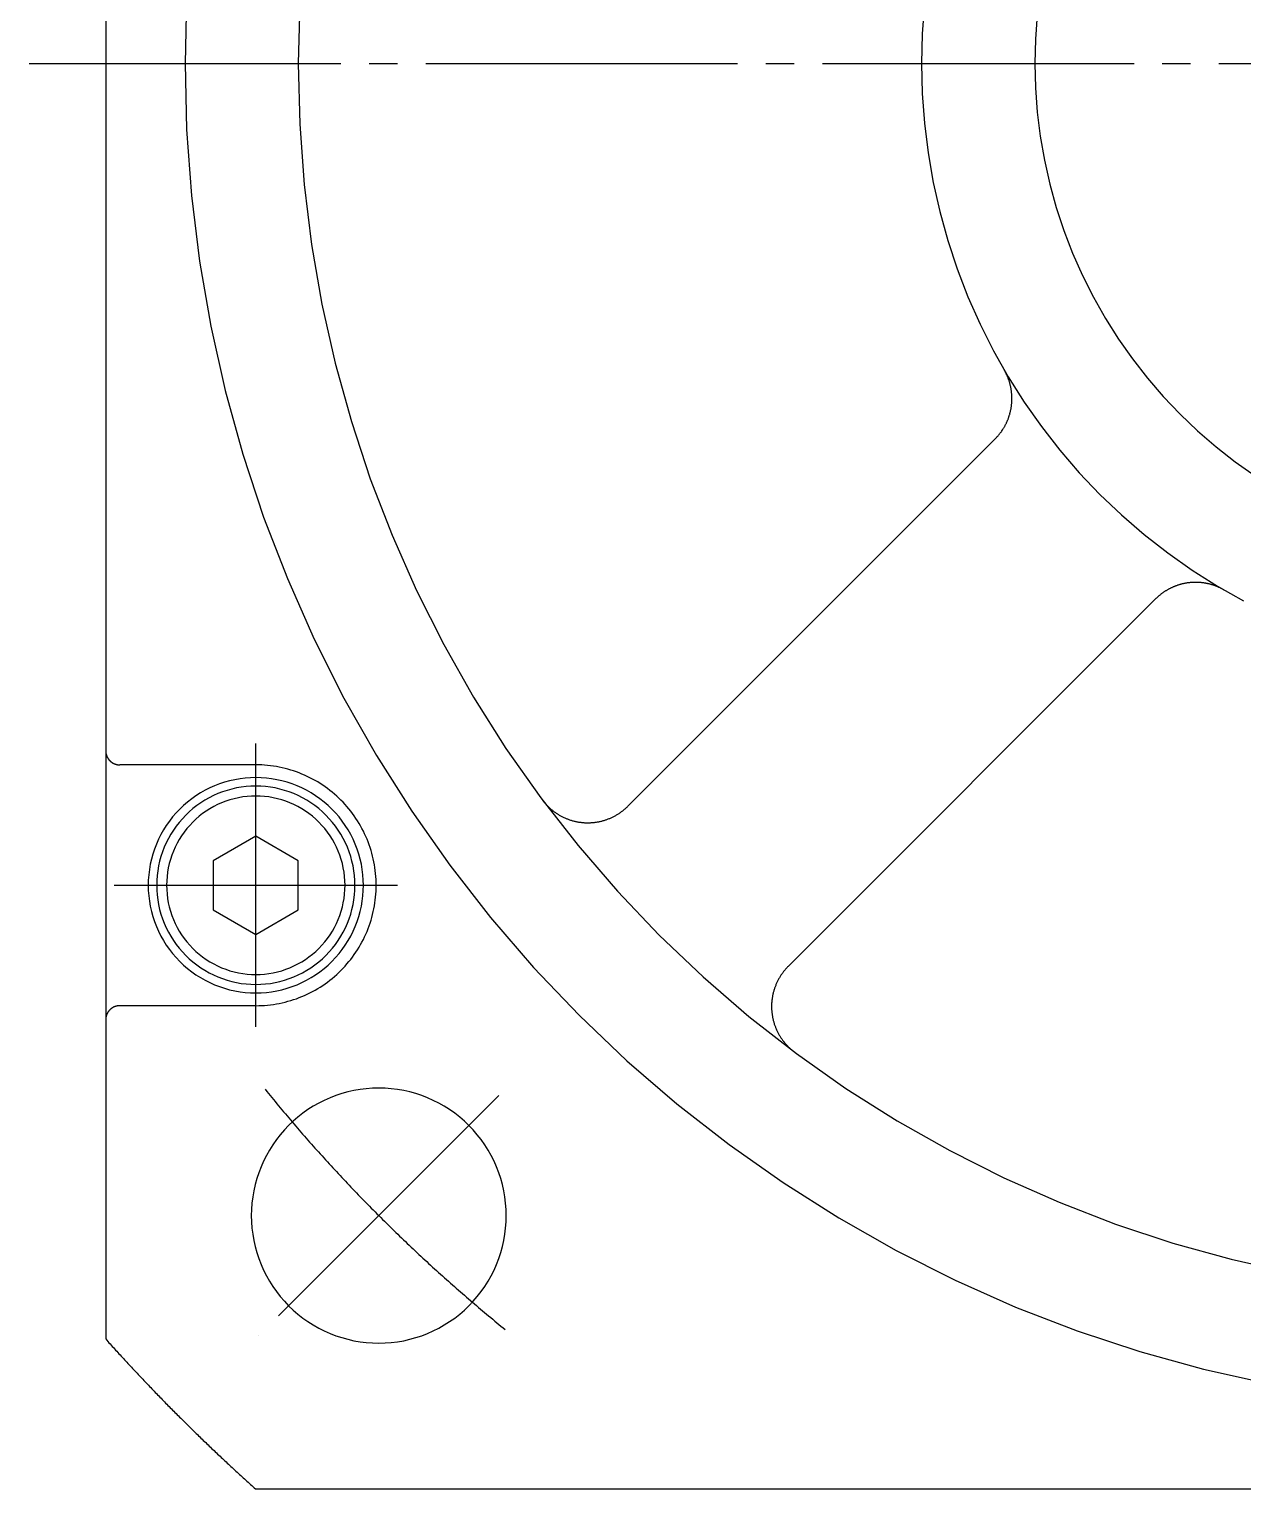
# Model space of a CAD drawing. Extents: x 0 to 632, y 0 to 332.
# Drawn here: x 526.3 to 569.2, y 176.2 to 227.7 of the extents above; entities that cross this region are included whole.
import ezdxf

# ---------------------------------------------------------------- set-up
doc = ezdxf.new("R2010")
doc.units = 0
doc.linetypes.add('DASH_CENTER', pattern=[14, 11, -1, 1, -1])
doc.layers.get('0').update_dxf_attribs({"linetype": 'CONTINUOUS'})

msp = doc.modelspace()

# ---------------------------------------------------------------- linework, layer by layer
at = {"color": 7, "linetype": 'CONTINUOUS'}
for p, q in [((529.033, 271.495), (529.033, 181.469)), ((547.468, 200.274), (560.438, 213.244)), ((553.124, 194.617), (566.095, 207.587)), ((534.333, 201.732), (529.533, 201.732)), ((534.333, 199.214), (532.833, 198.348)), ((535.833, 198.348), (534.333, 199.214)), ((532.833, 198.348), (532.833, 196.616)), ((535.833, 196.616), (535.833, 198.348)), ((532.833, 196.616), (534.333, 195.75)), ((534.333, 195.75), (535.833, 196.616)), ((534.333, 193.232), (529.533, 193.232)), ((534.32, 176.182), (624.345, 176.182))]:
    msp.add_line(p, q, dxfattribs=at)
at = {"color": 1, "linetype": 'DASH_CENTER'}
for p, q in [((526.333, 226.482), (632.333, 226.482)), ((534.333, 192.482), (534.333, 202.482)), ((529.333, 197.482), (539.333, 197.482)), ((542.917, 190.066), (534.431, 181.58))]:
    msp.add_line(p, q, dxfattribs=at)
at = {"color": 7, "linetype": 'CONTINUOUS'}
for points in [[(531.89, 228.812, 0), (531.833, 226.482, 0), (531.89, 224.151, 0), (532.061, 221.826, 0), (532.347, 219.512, 0), (532.745, 217.215, 0), (533.256, 214.94, 0), (533.878, 212.693, 0), (534.609, 210.479, 0), (535.448, 208.304, 0), (536.393, 206.173, 0), (537.441, 204.09, 0), (538.59, 202.062, 0), (539.838, 200.092, 0), (541.18, 198.186, 0), (542.615, 196.348, 0), (544.137, 194.583, 0), (545.745, 192.894, 0), (547.434, 191.287, 0), (549.199, 189.764, 0), (551.037, 188.329, 0), (552.943, 186.987, 0), (554.913, 185.74, 0), (556.941, 184.59, 0), (559.024, 183.542, 0), (561.155, 182.597, 0), (563.33, 181.758, 0), (565.544, 181.027, 0), (567.791, 180.405, 0), (570.066, 179.894, 0)], [(535.885, 228.616, 0), (535.833, 226.482, 0), (535.885, 224.347, 0), (536.042, 222.218, 0), (536.303, 220.099, 0), (536.668, 217.995, 0), (537.136, 215.912, 0), (537.706, 213.854, 0), (538.375, 211.827, 0), (539.144, 209.835, 0), (540.009, 207.883, 0), (540.969, 205.976, 0), (542.021, 204.118, 0), (543.164, 202.314, 0), (544.393, 200.569, 0), (545.707, 198.886, 0), (547.101, 197.269, 0), (548.573, 195.723, 0), (550.12, 194.25, 0), (551.736, 192.856, 0), (553.42, 191.542, 0), (555.165, 190.313, 0), (556.969, 189.171, 0), (558.827, 188.118, 0), (560.734, 187.158, 0), (562.686, 186.293, 0), (564.678, 185.525, 0), (566.705, 184.855, 0), (568.763, 184.285, 0), (570.846, 183.818, 0)], [(557.936, 228.589, 0), (557.858, 227.537, 0), (557.833, 226.482, 0), (557.858, 225.427, 0), (557.936, 224.374, 0), (558.065, 223.327, 0), (558.246, 222.287, 0), (558.477, 221.258, 0), (558.758, 220.241, 0), (559.089, 219.239, 0), (559.469, 218.254, 0), (559.897, 217.289, 0), (560.371, 216.347, 0), (560.891, 215.429, 0), (561.456, 214.537, 0), (562.064, 213.674, 0), (562.713, 212.842, 0), (563.402, 212.043, 0), (564.13, 211.279, 0), (564.894, 210.551, 0), (565.693, 209.862, 0), (566.525, 209.213, 0), (567.388, 208.605, 0), (568.279, 208.041, 0), (569.198, 207.52, 0)], [(561.917, 228.197, 0), (561.854, 227.34, 0), (561.833, 226.482, 0), (561.854, 225.623, 0), (561.917, 224.766, 0), (562.022, 223.914, 0), (562.169, 223.068, 0), (562.357, 222.23, 0), (562.586, 221.402, 0), (562.856, 220.586, 0), (563.165, 219.785, 0), (563.513, 219, 0), (563.899, 218.232, 0), (564.322, 217.485, 0), (564.782, 216.759, 0), (565.276, 216.057, 0), (565.805, 215.38, 0), (566.366, 214.729, 0), (566.958, 214.107, 0), (567.58, 213.515, 0), (568.231, 212.954, 0), (568.908, 212.426, 0), (569.61, 211.931, 0)], [(560.438, 213.244, 0), (560.452, 213.258, 0), (560.467, 213.273, 0), (560.481, 213.288, 0), (560.495, 213.303, 0), (560.509, 213.318, 0), (560.522, 213.334, 0), (560.536, 213.349, 0), (560.549, 213.365, 0), (560.562, 213.38, 0), (560.575, 213.396, 0), (560.588, 213.412, 0), (560.601, 213.428, 0), (560.613, 213.444, 0), (560.626, 213.461, 0), (560.638, 213.477, 0), (560.65, 213.494, 0), (560.662, 213.511, 0), (560.673, 213.528, 0), (560.685, 213.544, 0), (560.696, 213.562, 0), (560.707, 213.579, 0), (560.718, 213.596, 0), (560.729, 213.614, 0), (560.74, 213.631, 0), (560.75, 213.649, 0), (560.761, 213.666, 0), (560.771, 213.684, 0), (560.781, 213.702, 0), (560.79, 213.72, 0), (560.8, 213.739, 0), (560.809, 213.757, 0), (560.818, 213.775, 0), (560.827, 213.794, 0), (560.836, 213.812, 0), (560.845, 213.831, 0), (560.853, 213.85, 0), (560.861, 213.868, 0), (560.869, 213.887, 0), (560.877, 213.906, 0), (560.885, 213.925, 0), (560.892, 213.944, 0), (560.899, 213.964, 0), (560.906, 213.983, 0), (560.913, 214.002, 0), (560.92, 214.022, 0), (560.926, 214.041, 0), (560.932, 214.061, 0), (560.938, 214.08, 0), (560.944, 214.1, 0), (560.95, 214.12, 0), (560.955, 214.139, 0), (560.96, 214.159, 0), (560.965, 214.179, 0), (560.97, 214.199, 0), (560.975, 214.219, 0), (560.979, 214.239, 0), (560.983, 214.259, 0), (560.987, 214.279, 0), (560.991, 214.299, 0), (560.995, 214.32, 0), (560.998, 214.34, 0), (561.001, 214.36, 0), (561.004, 214.38, 0), (561.007, 214.401, 0), (561.01, 214.421, 0), (561.012, 214.441, 0), (561.014, 214.462, 0), (561.016, 214.482, 0), (561.018, 214.503, 0), (561.019, 214.523, 0), (561.02, 214.544, 0), (561.021, 214.564, 0), (561.022, 214.585, 0), (561.023, 214.605, 0), (561.023, 214.626, 0), (561.024, 214.646, 0), (561.024, 214.667, 0), (561.023, 214.687, 0), (561.023, 214.708, 0), (561.022, 214.728, 0), (561.022, 214.749, 0), (561.021, 214.769, 0), (561.019, 214.79, 0), (561.018, 214.81, 0), (561.016, 214.83, 0), (561.014, 214.851, 0), (561.012, 214.871, 0), (561.01, 214.892, 0), (561.008, 214.912, 0), (561.005, 214.932, 0), (561.002, 214.953, 0), (560.999, 214.973, 0), (560.995, 214.993, 0), (560.992, 215.013, 0), (560.988, 215.034, 0), (560.984, 215.054, 0), (560.98, 215.074, 0), (560.976, 215.094, 0), (560.971, 215.114, 0), (560.966, 215.134, 0), (560.961, 215.154, 0), (560.956, 215.173, 0), (560.951, 215.193, 0), (560.945, 215.213, 0), (560.939, 215.233, 0), (560.933, 215.252, 0), (560.927, 215.272, 0), (560.921, 215.291, 0), (560.914, 215.311, 0), (560.907, 215.33, 0), (560.9, 215.349, 0), (560.893, 215.369, 0), (560.886, 215.388, 0), (560.878, 215.407, 0), (560.871, 215.426, 0), (560.863, 215.445, 0), (560.854, 215.463, 0), (560.846, 215.482, 0), (560.837, 215.501, 0), (560.829, 215.519, 0), (560.82, 215.538, 0), (560.811, 215.556, 0), (560.801, 215.574, 0), (560.792, 215.593, 0), (560.782, 215.611, 0), (560.772, 215.629, 0), (560.762, 215.647, 0), (560.752, 215.664, 0)], [(568.515, 207.901, 0), (568.497, 207.911, 0), (568.48, 207.922, 0), (568.462, 207.931, 0), (568.444, 207.941, 0), (568.425, 207.951, 0), (568.407, 207.96, 0), (568.389, 207.969, 0), (568.37, 207.978, 0), (568.352, 207.987, 0), (568.333, 207.995, 0), (568.314, 208.004, 0), (568.295, 208.012, 0), (568.277, 208.02, 0), (568.258, 208.027, 0), (568.239, 208.035, 0), (568.219, 208.042, 0), (568.2, 208.05, 0), (568.181, 208.057, 0), (568.162, 208.063, 0), (568.142, 208.07, 0), (568.123, 208.076, 0), (568.103, 208.083, 0), (568.083, 208.089, 0), (568.064, 208.094, 0), (568.044, 208.1, 0), (568.024, 208.105, 0), (568.004, 208.111, 0), (567.985, 208.115, 0), (567.965, 208.12, 0), (567.945, 208.125, 0), (567.925, 208.129, 0), (567.904, 208.133, 0), (567.884, 208.137, 0), (567.864, 208.141, 0), (567.844, 208.145, 0), (567.824, 208.148, 0), (567.803, 208.151, 0), (567.783, 208.154, 0), (567.763, 208.157, 0), (567.742, 208.159, 0), (567.722, 208.161, 0), (567.702, 208.164, 0), (567.681, 208.165, 0), (567.661, 208.167, 0), (567.64, 208.169, 0), (567.62, 208.17, 0), (567.599, 208.171, 0), (567.579, 208.172, 0), (567.558, 208.172, 0), (567.538, 208.173, 0), (567.517, 208.173, 0), (567.497, 208.173, 0), (567.476, 208.173, 0), (567.456, 208.172, 0), (567.435, 208.171, 0), (567.415, 208.171, 0), (567.394, 208.17, 0), (567.374, 208.168, 0), (567.353, 208.167, 0), (567.333, 208.165, 0), (567.313, 208.163, 0), (567.292, 208.161, 0), (567.272, 208.159, 0), (567.251, 208.156, 0), (567.231, 208.153, 0), (567.211, 208.151, 0), (567.191, 208.147, 0), (567.17, 208.144, 0), (567.15, 208.14, 0), (567.13, 208.137, 0), (567.11, 208.133, 0), (567.09, 208.128, 0), (567.07, 208.124, 0), (567.05, 208.119, 0), (567.03, 208.115, 0), (567.01, 208.11, 0), (566.99, 208.104, 0), (566.97, 208.099, 0), (566.951, 208.093, 0), (566.931, 208.088, 0), (566.911, 208.081, 0), (566.892, 208.075, 0), (566.872, 208.069, 0), (566.853, 208.062, 0), (566.834, 208.055, 0), (566.814, 208.048, 0), (566.795, 208.041, 0), (566.776, 208.034, 0), (566.757, 208.026, 0), (566.738, 208.018, 0), (566.719, 208.01, 0), (566.7, 208.002, 0), (566.682, 207.994, 0), (566.663, 207.985, 0), (566.644, 207.976, 0), (566.626, 207.967, 0), (566.608, 207.958, 0), (566.589, 207.949, 0), (566.571, 207.939, 0), (566.553, 207.93, 0), (566.535, 207.92, 0), (566.517, 207.91, 0), (566.5, 207.899, 0), (566.482, 207.889, 0), (566.464, 207.878, 0), (566.447, 207.868, 0), (566.43, 207.857, 0), (566.412, 207.845, 0), (566.395, 207.834, 0), (566.378, 207.823, 0), (566.361, 207.811, 0), (566.345, 207.799, 0), (566.328, 207.787, 0), (566.312, 207.775, 0), (566.295, 207.762, 0), (566.279, 207.75, 0), (566.263, 207.737, 0), (566.247, 207.724, 0), (566.231, 207.711, 0), (566.215, 207.698, 0), (566.2, 207.685, 0), (566.184, 207.671, 0), (566.169, 207.658, 0), (566.154, 207.644, 0), (566.139, 207.63, 0), (566.124, 207.616, 0), (566.109, 207.601, 0), (566.095, 207.587, 0)], [(529.033, 202.232, 0), (529.033, 202.226, 0), (529.033, 202.219, 0), (529.033, 202.213, 0), (529.033, 202.207, 0), (529.034, 202.201, 0), (529.034, 202.195, 0), (529.034, 202.189, 0), (529.035, 202.183, 0), (529.036, 202.177, 0), (529.036, 202.171, 0), (529.037, 202.164, 0), (529.038, 202.158, 0), (529.039, 202.152, 0), (529.04, 202.146, 0), (529.041, 202.14, 0), (529.042, 202.134, 0), (529.043, 202.128, 0), (529.045, 202.122, 0), (529.046, 202.116, 0), (529.048, 202.11, 0), (529.049, 202.104, 0), (529.051, 202.098, 0), (529.052, 202.092, 0), (529.054, 202.087, 0), (529.056, 202.081, 0), (529.058, 202.075, 0), (529.06, 202.069, 0), (529.062, 202.063, 0), (529.064, 202.058, 0), (529.066, 202.052, 0), (529.068, 202.046, 0), (529.071, 202.04, 0), (529.073, 202.035, 0), (529.075, 202.029, 0), (529.078, 202.024, 0), (529.081, 202.018, 0), (529.083, 202.012, 0), (529.086, 202.007, 0), (529.089, 202.001, 0), (529.092, 201.996, 0), (529.095, 201.991, 0), (529.098, 201.985, 0), (529.101, 201.98, 0), (529.104, 201.975, 0), (529.107, 201.969, 0), (529.11, 201.964, 0), (529.113, 201.959, 0), (529.117, 201.954, 0), (529.12, 201.949, 0), (529.124, 201.944, 0), (529.127, 201.939, 0), (529.131, 201.934, 0), (529.135, 201.929, 0), (529.138, 201.924, 0), (529.142, 201.919, 0), (529.146, 201.915, 0), (529.15, 201.91, 0), (529.154, 201.905, 0), (529.158, 201.901, 0), (529.162, 201.896, 0), (529.166, 201.891, 0), (529.17, 201.887, 0), (529.175, 201.883, 0), (529.179, 201.878, 0), (529.183, 201.874, 0), (529.188, 201.87, 0), (529.192, 201.865, 0), (529.197, 201.861, 0), (529.201, 201.857, 0), (529.206, 201.853, 0), (529.211, 201.849, 0), (529.215, 201.845, 0), (529.22, 201.841, 0), (529.225, 201.838, 0), (529.23, 201.834, 0), (529.235, 201.83, 0), (529.24, 201.827, 0), (529.245, 201.823, 0), (529.25, 201.819, 0), (529.255, 201.816, 0), (529.26, 201.813, 0), (529.265, 201.809, 0), (529.27, 201.806, 0), (529.276, 201.803, 0), (529.281, 201.8, 0), (529.286, 201.797, 0), (529.291, 201.794, 0), (529.297, 201.791, 0), (529.302, 201.788, 0), (529.308, 201.785, 0), (529.313, 201.782, 0), (529.319, 201.78, 0), (529.324, 201.777, 0), (529.33, 201.775, 0), (529.336, 201.772, 0), (529.341, 201.77, 0), (529.347, 201.768, 0), (529.353, 201.765, 0), (529.358, 201.763, 0), (529.364, 201.761, 0), (529.37, 201.759, 0), (529.376, 201.757, 0), (529.382, 201.755, 0), (529.387, 201.753, 0), (529.393, 201.752, 0), (529.399, 201.75, 0), (529.405, 201.748, 0), (529.411, 201.747, 0), (529.417, 201.745, 0), (529.423, 201.744, 0), (529.429, 201.743, 0), (529.435, 201.741, 0), (529.441, 201.74, 0), (529.447, 201.739, 0), (529.453, 201.738, 0), (529.459, 201.737, 0), (529.465, 201.736, 0), (529.471, 201.736, 0), (529.477, 201.735, 0), (529.484, 201.734, 0), (529.49, 201.734, 0), (529.496, 201.733, 0), (529.502, 201.733, 0), (529.508, 201.732, 0), (529.514, 201.732, 0), (529.52, 201.732, 0), (529.526, 201.732, 0), (529.533, 201.732, 0)], [(534.333, 193.232, 0), (534.437, 193.233, 0), (534.541, 193.237, 0), (534.645, 193.243, 0), (534.749, 193.252, 0), (534.853, 193.264, 0), (534.956, 193.278, 0), (535.059, 193.294, 0), (535.162, 193.313, 0), (535.264, 193.335, 0), (535.365, 193.359, 0), (535.466, 193.386, 0), (535.566, 193.415, 0), (535.666, 193.446, 0), (535.764, 193.48, 0), (535.862, 193.517, 0), (535.959, 193.555, 0), (536.055, 193.596, 0), (536.15, 193.64, 0), (536.243, 193.686, 0), (536.336, 193.734, 0), (536.427, 193.784, 0), (536.518, 193.836, 0), (536.606, 193.891, 0), (536.694, 193.948, 0), (536.78, 194.007, 0), (536.864, 194.068, 0), (536.947, 194.131, 0), (537.029, 194.196, 0), (537.109, 194.264, 0), (537.187, 194.333, 0), (537.263, 194.404, 0), (537.338, 194.477, 0), (537.411, 194.551, 0), (537.482, 194.628, 0), (537.551, 194.706, 0), (537.618, 194.786, 0), (537.683, 194.867, 0), (537.746, 194.95, 0), (537.807, 195.035, 0), (537.866, 195.121, 0), (537.923, 195.208, 0), (537.978, 195.297, 0), (538.03, 195.387, 0), (538.081, 195.478, 0), (538.129, 195.571, 0), (538.175, 195.665, 0), (538.218, 195.759, 0), (538.259, 195.855, 0), (538.298, 195.952, 0), (538.334, 196.05, 0), (538.368, 196.149, 0), (538.4, 196.248, 0), (538.429, 196.348, 0), (538.455, 196.449, 0), (538.479, 196.551, 0), (538.501, 196.653, 0), (538.52, 196.755, 0), (538.537, 196.858, 0), (538.551, 196.962, 0), (538.562, 197.065, 0), (538.571, 197.169, 0), (538.577, 197.273, 0), (538.581, 197.377, 0), (538.583, 197.482, 0), (538.581, 197.586, 0), (538.577, 197.69, 0), (538.571, 197.794, 0), (538.562, 197.898, 0), (538.551, 198.002, 0), (538.537, 198.105, 0), (538.52, 198.208, 0), (538.501, 198.311, 0), (538.479, 198.413, 0), (538.455, 198.514, 0), (538.429, 198.615, 0), (538.4, 198.715, 0), (538.368, 198.815, 0), (538.334, 198.914, 0), (538.298, 199.011, 0), (538.259, 199.108, 0), (538.218, 199.204, 0), (538.175, 199.299, 0), (538.129, 199.393, 0), (538.081, 199.485, 0), (538.03, 199.577, 0), (537.978, 199.667, 0), (537.923, 199.755, 0), (537.866, 199.843, 0), (537.807, 199.929, 0), (537.746, 200.013, 0), (537.683, 200.096, 0), (537.618, 200.178, 0), (537.551, 200.258, 0), (537.482, 200.336, 0), (537.411, 200.412, 0), (537.338, 200.487, 0), (537.263, 200.56, 0), (537.187, 200.631, 0), (537.109, 200.7, 0), (537.029, 200.767, 0), (536.947, 200.832, 0), (536.864, 200.895, 0), (536.78, 200.956, 0), (536.694, 201.016, 0), (536.606, 201.072, 0), (536.518, 201.127, 0), (536.427, 201.18, 0), (536.336, 201.23, 0), (536.243, 201.278, 0), (536.15, 201.324, 0), (536.055, 201.367, 0), (535.959, 201.408, 0), (535.862, 201.447, 0), (535.764, 201.483, 0), (535.666, 201.517, 0), (535.566, 201.549, 0), (535.466, 201.578, 0), (535.365, 201.604, 0), (535.264, 201.628, 0), (535.162, 201.65, 0), (535.059, 201.669, 0), (534.956, 201.686, 0), (534.853, 201.7, 0), (534.749, 201.711, 0), (534.645, 201.72, 0), (534.541, 201.727, 0), (534.437, 201.73, 0), (534.333, 201.732, 0)], [(538.133, 197.482, 0), (538.128, 197.668, 0), (538.114, 197.854, 0), (538.091, 198.039, 0), (538.06, 198.223, 0), (538.019, 198.405, 0), (537.969, 198.585, 0), (537.91, 198.762, 0), (537.843, 198.936, 0), (537.768, 199.106, 0), (537.684, 199.273, 0), (537.592, 199.435, 0), (537.492, 199.593, 0), (537.385, 199.745, 0), (537.27, 199.892, 0), (537.148, 200.034, 0), (537.02, 200.169, 0), (536.885, 200.297, 0), (536.743, 200.419, 0), (536.596, 200.534, 0), (536.444, 200.641, 0), (536.286, 200.741, 0), (536.124, 200.833, 0), (535.957, 200.917, 0), (535.787, 200.992, 0), (535.613, 201.06, 0), (535.436, 201.118, 0), (535.256, 201.168, 0), (535.074, 201.209, 0), (534.89, 201.241, 0), (534.705, 201.263, 0), (534.519, 201.277, 0), (534.333, 201.282, 0), (534.146, 201.277, 0), (533.96, 201.263, 0), (533.775, 201.241, 0), (533.591, 201.209, 0), (533.409, 201.168, 0), (533.23, 201.118, 0), (533.052, 201.06, 0), (532.878, 200.992, 0), (532.708, 200.917, 0), (532.541, 200.833, 0), (532.379, 200.741, 0), (532.221, 200.641, 0), (532.069, 200.534, 0), (531.922, 200.419, 0), (531.781, 200.297, 0), (531.646, 200.169, 0), (531.517, 200.034, 0), (531.395, 199.892, 0), (531.28, 199.745, 0), (531.173, 199.593, 0), (531.073, 199.435, 0), (530.981, 199.273, 0), (530.897, 199.106, 0), (530.822, 198.936, 0), (530.755, 198.762, 0), (530.696, 198.585, 0), (530.646, 198.405, 0), (530.606, 198.223, 0), (530.574, 198.039, 0), (530.551, 197.854, 0), (530.537, 197.668, 0), (530.533, 197.482, 0), (530.537, 197.295, 0), (530.551, 197.109, 0), (530.574, 196.924, 0), (530.606, 196.74, 0), (530.646, 196.558, 0), (530.696, 196.379, 0), (530.755, 196.202, 0), (530.822, 196.028, 0), (530.897, 195.857, 0), (530.981, 195.69, 0), (531.073, 195.528, 0), (531.173, 195.371, 0), (531.28, 195.218, 0), (531.395, 195.071, 0), (531.517, 194.93, 0), (531.646, 194.795, 0), (531.781, 194.666, 0), (531.922, 194.544, 0), (532.069, 194.43, 0), (532.221, 194.322, 0), (532.379, 194.222, 0), (532.541, 194.13, 0), (532.708, 194.047, 0), (532.878, 193.971, 0), (533.052, 193.904, 0), (533.23, 193.845, 0), (533.409, 193.796, 0), (533.591, 193.755, 0), (533.775, 193.723, 0), (533.96, 193.7, 0), (534.146, 193.686, 0), (534.333, 193.682, 0), (534.519, 193.686, 0), (534.705, 193.7, 0), (534.89, 193.723, 0), (535.074, 193.755, 0), (535.256, 193.796, 0), (535.436, 193.845, 0), (535.613, 193.904, 0), (535.787, 193.971, 0), (535.957, 194.047, 0), (536.124, 194.13, 0), (536.286, 194.222, 0), (536.444, 194.322, 0), (536.596, 194.43, 0), (536.743, 194.544, 0), (536.885, 194.666, 0), (537.02, 194.795, 0), (537.148, 194.93, 0), (537.27, 195.071, 0), (537.385, 195.218, 0), (537.492, 195.371, 0), (537.592, 195.528, 0), (537.684, 195.69, 0), (537.768, 195.857, 0), (537.843, 196.028, 0), (537.91, 196.202, 0), (537.969, 196.379, 0), (538.019, 196.558, 0), (538.06, 196.74, 0), (538.091, 196.924, 0), (538.114, 197.109, 0), (538.128, 197.295, 0), (538.133, 197.482, 0)], [(537.833, 197.482, 0), (537.828, 197.653, 0), (537.816, 197.825, 0), (537.795, 197.995, 0), (537.765, 198.165, 0), (537.728, 198.332, 0), (537.682, 198.498, 0), (537.628, 198.661, 0), (537.566, 198.821, 0), (537.497, 198.978, 0), (537.419, 199.132, 0), (537.335, 199.281, 0), (537.243, 199.426, 0), (537.144, 199.567, 0), (537.038, 199.702, 0), (536.926, 199.832, 0), (536.807, 199.957, 0), (536.683, 200.075, 0), (536.553, 200.187, 0), (536.418, 200.293, 0), (536.277, 200.392, 0), (536.132, 200.484, 0), (535.982, 200.568, 0), (535.829, 200.646, 0), (535.672, 200.715, 0), (535.512, 200.777, 0), (535.349, 200.831, 0), (535.183, 200.877, 0), (535.015, 200.915, 0), (534.846, 200.944, 0), (534.676, 200.965, 0), (534.504, 200.978, 0), (534.333, 200.982, 0), (534.161, 200.978, 0), (533.99, 200.965, 0), (533.819, 200.944, 0), (533.65, 200.915, 0), (533.482, 200.877, 0), (533.317, 200.831, 0), (533.153, 200.777, 0), (532.993, 200.715, 0), (532.836, 200.646, 0), (532.683, 200.568, 0), (532.533, 200.484, 0), (532.388, 200.392, 0), (532.248, 200.293, 0), (532.112, 200.187, 0), (531.982, 200.075, 0), (531.858, 199.957, 0), (531.739, 199.832, 0), (531.627, 199.702, 0), (531.521, 199.567, 0), (531.422, 199.426, 0), (531.331, 199.281, 0), (531.246, 199.132, 0), (531.169, 198.978, 0), (531.099, 198.821, 0), (531.037, 198.661, 0), (530.983, 198.498, 0), (530.937, 198.332, 0), (530.9, 198.165, 0), (530.87, 197.995, 0), (530.849, 197.825, 0), (530.837, 197.653, 0), (530.833, 197.482, 0), (530.837, 197.31, 0), (530.849, 197.139, 0), (530.87, 196.968, 0), (530.9, 196.799, 0), (530.937, 196.631, 0), (530.983, 196.466, 0), (531.037, 196.303, 0), (531.099, 196.142, 0), (531.169, 195.985, 0), (531.246, 195.832, 0), (531.331, 195.682, 0), (531.422, 195.537, 0), (531.521, 195.397, 0), (531.627, 195.261, 0), (531.739, 195.131, 0), (531.858, 195.007, 0), (531.982, 194.888, 0), (532.112, 194.776, 0), (532.248, 194.671, 0), (532.388, 194.572, 0), (532.533, 194.48, 0), (532.683, 194.395, 0), (532.836, 194.318, 0), (532.993, 194.248, 0), (533.153, 194.186, 0), (533.317, 194.132, 0), (533.482, 194.087, 0), (533.65, 194.049, 0), (533.819, 194.02, 0), (533.99, 193.999, 0), (534.161, 193.986, 0), (534.333, 193.982, 0), (534.504, 193.986, 0), (534.676, 193.999, 0), (534.846, 194.02, 0), (535.015, 194.049, 0), (535.183, 194.087, 0), (535.349, 194.132, 0), (535.512, 194.186, 0), (535.672, 194.248, 0), (535.829, 194.318, 0), (535.982, 194.395, 0), (536.132, 194.48, 0), (536.277, 194.572, 0), (536.418, 194.671, 0), (536.553, 194.776, 0), (536.683, 194.888, 0), (536.807, 195.007, 0), (536.926, 195.131, 0), (537.038, 195.261, 0), (537.144, 195.397, 0), (537.243, 195.537, 0), (537.335, 195.682, 0), (537.419, 195.832, 0), (537.497, 195.985, 0), (537.566, 196.142, 0), (537.628, 196.303, 0), (537.682, 196.466, 0), (537.728, 196.631, 0), (537.765, 196.799, 0), (537.795, 196.968, 0), (537.816, 197.139, 0), (537.828, 197.31, 0), (537.833, 197.482, 0)], [(537.483, 197.482, 0), (537.479, 197.636, 0), (537.467, 197.791, 0), (537.448, 197.944, 0), (537.422, 198.096, 0), (537.388, 198.247, 0), (537.347, 198.396, 0), (537.298, 198.543, 0), (537.243, 198.687, 0), (537.18, 198.829, 0), (537.111, 198.967, 0), (537.034, 199.101, 0), (536.952, 199.232, 0), (536.863, 199.358, 0), (536.768, 199.48, 0), (536.667, 199.597, 0), (536.56, 199.709, 0), (536.448, 199.816, 0), (536.331, 199.917, 0), (536.209, 200.012, 0), (536.083, 200.101, 0), (535.952, 200.184, 0), (535.817, 200.26, 0), (535.679, 200.329, 0), (535.538, 200.392, 0), (535.394, 200.448, 0), (535.247, 200.496, 0), (535.098, 200.537, 0), (534.947, 200.571, 0), (534.795, 200.598, 0), (534.641, 200.617, 0), (534.487, 200.628, 0), (534.333, 200.632, 0), (534.178, 200.628, 0), (534.024, 200.617, 0), (533.87, 200.598, 0), (533.718, 200.571, 0), (533.567, 200.537, 0), (533.418, 200.496, 0), (533.271, 200.448, 0), (533.127, 200.392, 0), (532.986, 200.329, 0), (532.848, 200.26, 0), (532.713, 200.184, 0), (532.583, 200.101, 0), (532.456, 200.012, 0), (532.334, 199.917, 0), (532.217, 199.816, 0), (532.105, 199.709, 0), (531.999, 199.597, 0), (531.898, 199.48, 0), (531.802, 199.358, 0), (531.713, 199.232, 0), (531.631, 199.101, 0), (531.555, 198.967, 0), (531.485, 198.829, 0), (531.422, 198.687, 0), (531.367, 198.543, 0), (531.318, 198.396, 0), (531.277, 198.247, 0), (531.243, 198.096, 0), (531.217, 197.944, 0), (531.198, 197.791, 0), (531.186, 197.636, 0), (531.183, 197.482, 0), (531.186, 197.327, 0), (531.198, 197.173, 0), (531.217, 197.02, 0), (531.243, 196.867, 0), (531.277, 196.716, 0), (531.318, 196.567, 0), (531.367, 196.421, 0), (531.422, 196.276, 0), (531.485, 196.135, 0), (531.555, 195.997, 0), (531.631, 195.862, 0), (531.713, 195.732, 0), (531.802, 195.605, 0), (531.898, 195.483, 0), (531.999, 195.366, 0), (532.105, 195.254, 0), (532.217, 195.148, 0), (532.334, 195.047, 0), (532.456, 194.952, 0), (532.583, 194.863, 0), (532.713, 194.78, 0), (532.848, 194.704, 0), (532.986, 194.634, 0), (533.127, 194.572, 0), (533.271, 194.516, 0), (533.418, 194.467, 0), (533.567, 194.426, 0), (533.718, 194.392, 0), (533.87, 194.366, 0), (534.024, 194.347, 0), (534.178, 194.336, 0), (534.333, 194.332, 0), (534.487, 194.336, 0), (534.641, 194.347, 0), (534.795, 194.366, 0), (534.947, 194.392, 0), (535.098, 194.426, 0), (535.247, 194.467, 0), (535.394, 194.516, 0), (535.538, 194.572, 0), (535.679, 194.634, 0), (535.817, 194.704, 0), (535.952, 194.78, 0), (536.083, 194.863, 0), (536.209, 194.952, 0), (536.331, 195.047, 0), (536.448, 195.148, 0), (536.56, 195.254, 0), (536.667, 195.366, 0), (536.768, 195.483, 0), (536.863, 195.605, 0), (536.952, 195.732, 0), (537.034, 195.862, 0), (537.111, 195.997, 0), (537.18, 196.135, 0), (537.243, 196.276, 0), (537.298, 196.421, 0), (537.347, 196.567, 0), (537.388, 196.716, 0), (537.422, 196.867, 0), (537.448, 197.02, 0), (537.467, 197.173, 0), (537.479, 197.327, 0), (537.483, 197.482, 0)], [(544.45, 200.493, 0), (544.466, 200.472, 0), (544.482, 200.45, 0), (544.499, 200.429, 0), (544.516, 200.409, 0), (544.533, 200.388, 0), (544.551, 200.368, 0), (544.569, 200.348, 0), (544.587, 200.328, 0), (544.605, 200.309, 0), (544.624, 200.289, 0), (544.642, 200.27, 0), (544.662, 200.251, 0), (544.681, 200.233, 0), (544.701, 200.215, 0), (544.72, 200.197, 0), (544.741, 200.179, 0), (544.761, 200.161, 0), (544.782, 200.144, 0), (544.802, 200.127, 0), (544.823, 200.111, 0), (544.845, 200.094, 0), (544.866, 200.078, 0), (544.888, 200.063, 0), (544.91, 200.047, 0), (544.932, 200.032, 0), (544.954, 200.017, 0), (544.977, 200.002, 0), (544.999, 199.988, 0), (545.022, 199.974, 0), (545.045, 199.96, 0), (545.068, 199.947, 0), (545.092, 199.934, 0), (545.115, 199.921, 0), (545.139, 199.909, 0), (545.163, 199.897, 0), (545.187, 199.885, 0), (545.211, 199.874, 0), (545.236, 199.862, 0), (545.26, 199.852, 0), (545.285, 199.841, 0), (545.31, 199.831, 0), (545.335, 199.821, 0), (545.36, 199.812, 0), (545.385, 199.803, 0), (545.41, 199.794, 0), (545.436, 199.785, 0), (545.461, 199.777, 0), (545.487, 199.77, 0), (545.513, 199.762, 0), (545.539, 199.755, 0), (545.565, 199.748, 0), (545.591, 199.742, 0), (545.617, 199.736, 0), (545.643, 199.73, 0), (545.669, 199.725, 0), (545.696, 199.72, 0), (545.722, 199.715, 0), (545.749, 199.711, 0), (545.775, 199.707, 0), (545.802, 199.704, 0), (545.828, 199.7, 0), (545.855, 199.698, 0), (545.882, 199.695, 0), (545.908, 199.693, 0), (545.935, 199.691, 0), (545.962, 199.69, 0), (545.989, 199.689, 0), (546.015, 199.688, 0), (546.042, 199.688, 0), (546.069, 199.688, 0), (546.096, 199.688, 0), (546.123, 199.689, 0), (546.15, 199.69, 0), (546.176, 199.692, 0), (546.203, 199.693, 0), (546.23, 199.696, 0), (546.256, 199.698, 0), (546.283, 199.701, 0), (546.31, 199.704, 0), (546.336, 199.708, 0), (546.363, 199.712, 0), (546.389, 199.716, 0), (546.416, 199.721, 0), (546.442, 199.726, 0), (546.468, 199.731, 0), (546.494, 199.737, 0), (546.521, 199.743, 0), (546.547, 199.75, 0), (546.572, 199.756, 0), (546.598, 199.763, 0), (546.624, 199.771, 0), (546.65, 199.779, 0), (546.675, 199.787, 0), (546.701, 199.795, 0), (546.726, 199.804, 0), (546.751, 199.813, 0), (546.776, 199.823, 0), (546.801, 199.833, 0), (546.826, 199.843, 0), (546.851, 199.854, 0), (546.875, 199.864, 0), (546.9, 199.876, 0), (546.924, 199.887, 0), (546.948, 199.899, 0), (546.972, 199.911, 0), (546.995, 199.924, 0), (547.019, 199.936, 0), (547.042, 199.949, 0), (547.066, 199.963, 0), (547.089, 199.977, 0), (547.111, 199.991, 0), (547.134, 200.005, 0), (547.157, 200.02, 0), (547.179, 200.035, 0), (547.201, 200.05, 0), (547.223, 200.065, 0), (547.244, 200.081, 0), (547.266, 200.097, 0), (547.287, 200.114, 0), (547.308, 200.13, 0), (547.329, 200.147, 0), (547.349, 200.165, 0), (547.37, 200.182, 0), (547.39, 200.2, 0), (547.41, 200.218, 0), (547.429, 200.236, 0), (547.448, 200.255, 0), (547.468, 200.274, 0)], [(553.124, 194.617, 0), (553.106, 194.598, 0), (553.087, 194.578, 0), (553.069, 194.559, 0), (553.051, 194.539, 0), (553.033, 194.519, 0), (553.015, 194.499, 0), (552.998, 194.478, 0), (552.981, 194.457, 0), (552.964, 194.436, 0), (552.948, 194.415, 0), (552.932, 194.394, 0), (552.916, 194.372, 0), (552.901, 194.35, 0), (552.885, 194.328, 0), (552.87, 194.306, 0), (552.856, 194.283, 0), (552.841, 194.261, 0), (552.827, 194.238, 0), (552.814, 194.215, 0), (552.8, 194.192, 0), (552.787, 194.168, 0), (552.774, 194.145, 0), (552.762, 194.121, 0), (552.75, 194.097, 0), (552.738, 194.073, 0), (552.726, 194.049, 0), (552.715, 194.024, 0), (552.704, 194, 0), (552.694, 193.975, 0), (552.684, 193.95, 0), (552.674, 193.925, 0), (552.664, 193.9, 0), (552.655, 193.875, 0), (552.646, 193.85, 0), (552.638, 193.824, 0), (552.63, 193.799, 0), (552.622, 193.773, 0), (552.614, 193.748, 0), (552.607, 193.722, 0), (552.6, 193.696, 0), (552.594, 193.67, 0), (552.588, 193.644, 0), (552.582, 193.617, 0), (552.577, 193.591, 0), (552.572, 193.565, 0), (552.567, 193.538, 0), (552.563, 193.512, 0), (552.559, 193.485, 0), (552.555, 193.459, 0), (552.552, 193.432, 0), (552.549, 193.406, 0), (552.546, 193.379, 0), (552.544, 193.352, 0), (552.542, 193.325, 0), (552.541, 193.299, 0), (552.54, 193.272, 0), (552.539, 193.245, 0), (552.539, 193.218, 0), (552.539, 193.191, 0), (552.539, 193.165, 0), (552.54, 193.138, 0), (552.541, 193.111, 0), (552.542, 193.084, 0), (552.544, 193.058, 0), (552.546, 193.031, 0), (552.548, 193.004, 0), (552.551, 192.977, 0), (552.555, 192.951, 0), (552.558, 192.924, 0), (552.562, 192.898, 0), (552.566, 192.871, 0), (552.571, 192.845, 0), (552.576, 192.819, 0), (552.581, 192.792, 0), (552.587, 192.766, 0), (552.593, 192.74, 0), (552.599, 192.714, 0), (552.606, 192.688, 0), (552.613, 192.662, 0), (552.62, 192.636, 0), (552.628, 192.611, 0), (552.636, 192.585, 0), (552.645, 192.56, 0), (552.654, 192.534, 0), (552.663, 192.509, 0), (552.672, 192.484, 0), (552.682, 192.459, 0), (552.692, 192.434, 0), (552.703, 192.41, 0), (552.713, 192.385, 0), (552.724, 192.361, 0), (552.736, 192.336, 0), (552.748, 192.312, 0), (552.76, 192.288, 0), (552.772, 192.265, 0), (552.785, 192.241, 0), (552.798, 192.218, 0), (552.811, 192.194, 0), (552.825, 192.171, 0), (552.839, 192.148, 0), (552.853, 192.126, 0), (552.868, 192.103, 0), (552.883, 192.081, 0), (552.898, 192.059, 0), (552.913, 192.037, 0), (552.929, 192.015, 0), (552.945, 191.994, 0), (552.962, 191.973, 0), (552.978, 191.951, 0), (552.995, 191.931, 0), (553.012, 191.91, 0), (553.03, 191.89, 0), (553.047, 191.87, 0), (553.065, 191.85, 0), (553.084, 191.83, 0), (553.102, 191.811, 0), (553.121, 191.792, 0), (553.14, 191.773, 0), (553.159, 191.754, 0), (553.179, 191.736, 0), (553.199, 191.718, 0), (553.219, 191.7, 0), (553.239, 191.682, 0), (553.259, 191.665, 0), (553.28, 191.648, 0), (553.301, 191.631, 0), (553.322, 191.615, 0), (553.344, 191.599, 0)], [(529.533, 193.232, 0), (529.526, 193.232, 0), (529.52, 193.232, 0), (529.514, 193.231, 0), (529.508, 193.231, 0), (529.502, 193.231, 0), (529.496, 193.23, 0), (529.49, 193.23, 0), (529.484, 193.229, 0), (529.477, 193.229, 0), (529.471, 193.228, 0), (529.465, 193.227, 0), (529.459, 193.226, 0), (529.453, 193.225, 0), (529.447, 193.224, 0), (529.441, 193.223, 0), (529.435, 193.222, 0), (529.429, 193.221, 0), (529.423, 193.22, 0), (529.417, 193.218, 0), (529.411, 193.217, 0), (529.405, 193.215, 0), (529.399, 193.214, 0), (529.393, 193.212, 0), (529.387, 193.21, 0), (529.382, 193.208, 0), (529.376, 193.207, 0), (529.37, 193.205, 0), (529.364, 193.203, 0), (529.358, 193.2, 0), (529.353, 193.198, 0), (529.347, 193.196, 0), (529.341, 193.194, 0), (529.336, 193.191, 0), (529.33, 193.189, 0), (529.324, 193.186, 0), (529.319, 193.184, 0), (529.313, 193.181, 0), (529.308, 193.178, 0), (529.302, 193.176, 0), (529.297, 193.173, 0), (529.291, 193.17, 0), (529.286, 193.167, 0), (529.281, 193.164, 0), (529.276, 193.161, 0), (529.27, 193.157, 0), (529.265, 193.154, 0), (529.26, 193.151, 0), (529.255, 193.147, 0), (529.25, 193.144, 0), (529.245, 193.141, 0), (529.24, 193.137, 0), (529.235, 193.133, 0), (529.23, 193.13, 0), (529.225, 193.126, 0), (529.22, 193.122, 0), (529.215, 193.118, 0), (529.211, 193.114, 0), (529.206, 193.11, 0), (529.201, 193.106, 0), (529.197, 193.102, 0), (529.192, 193.098, 0), (529.188, 193.094, 0), (529.183, 193.09, 0), (529.179, 193.085, 0), (529.175, 193.081, 0), (529.17, 193.077, 0), (529.166, 193.072, 0), (529.162, 193.068, 0), (529.158, 193.063, 0), (529.154, 193.058, 0), (529.15, 193.054, 0), (529.146, 193.049, 0), (529.142, 193.044, 0), (529.138, 193.039, 0), (529.135, 193.035, 0), (529.131, 193.03, 0), (529.127, 193.025, 0), (529.124, 193.02, 0), (529.12, 193.015, 0), (529.117, 193.01, 0), (529.113, 193.004, 0), (529.11, 192.999, 0), (529.107, 192.994, 0), (529.104, 192.989, 0), (529.101, 192.984, 0), (529.098, 192.978, 0), (529.095, 192.973, 0), (529.092, 192.967, 0), (529.089, 192.962, 0), (529.086, 192.957, 0), (529.083, 192.951, 0), (529.081, 192.946, 0), (529.078, 192.94, 0), (529.075, 192.934, 0), (529.073, 192.929, 0), (529.071, 192.923, 0), (529.068, 192.917, 0), (529.066, 192.912, 0), (529.064, 192.906, 0), (529.062, 192.9, 0), (529.06, 192.894, 0), (529.058, 192.889, 0), (529.056, 192.883, 0), (529.054, 192.877, 0), (529.052, 192.871, 0), (529.051, 192.865, 0), (529.049, 192.859, 0), (529.048, 192.853, 0), (529.046, 192.847, 0), (529.045, 192.841, 0), (529.043, 192.835, 0), (529.042, 192.829, 0), (529.041, 192.823, 0), (529.04, 192.817, 0), (529.039, 192.811, 0), (529.038, 192.805, 0), (529.037, 192.799, 0), (529.036, 192.793, 0), (529.036, 192.787, 0), (529.035, 192.781, 0), (529.034, 192.775, 0), (529.034, 192.769, 0), (529.034, 192.762, 0), (529.033, 192.756, 0), (529.033, 192.75, 0), (529.033, 192.744, 0), (529.033, 192.738, 0), (529.033, 192.732, 0)], [(543.174, 185.823, 0), (543.169, 186.044, 0), (543.152, 186.264, 0), (543.125, 186.483, 0), (543.087, 186.701, 0), (543.039, 186.917, 0), (542.98, 187.129, 0), (542.911, 187.339, 0), (542.831, 187.545, 0), (542.742, 187.747, 0), (542.643, 187.944, 0), (542.534, 188.137, 0), (542.416, 188.323, 0), (542.288, 188.504, 0), (542.152, 188.678, 0), (542.008, 188.845, 0), (541.856, 189.005, 0), (541.696, 189.157, 0), (541.529, 189.302, 0), (541.355, 189.438, 0), (541.174, 189.565, 0), (540.987, 189.683, 0), (540.795, 189.792, 0), (540.598, 189.891, 0), (540.396, 189.981, 0), (540.19, 190.06, 0), (539.98, 190.129, 0), (539.767, 190.188, 0), (539.552, 190.237, 0), (539.334, 190.274, 0), (539.115, 190.301, 0), (538.895, 190.318, 0), (538.674, 190.323, 0), (538.453, 190.318, 0), (538.233, 190.301, 0), (538.014, 190.274, 0), (537.796, 190.237, 0), (537.581, 190.188, 0), (537.368, 190.129, 0), (537.158, 190.06, 0), (536.952, 189.981, 0), (536.75, 189.891, 0), (536.553, 189.792, 0), (536.36, 189.683, 0), (536.174, 189.565, 0), (535.993, 189.438, 0), (535.819, 189.302, 0), (535.652, 189.157, 0), (535.492, 189.005, 0), (535.34, 188.845, 0), (535.195, 188.678, 0), (535.06, 188.504, 0), (534.932, 188.323, 0), (534.814, 188.137, 0), (534.705, 187.944, 0), (534.606, 187.747, 0), (534.516, 187.545, 0), (534.437, 187.339, 0), (534.368, 187.129, 0), (534.309, 186.917, 0), (534.26, 186.701, 0), (534.223, 186.483, 0), (534.196, 186.264, 0), (534.179, 186.044, 0), (534.174, 185.823, 0), (534.179, 185.602, 0), (534.196, 185.382, 0), (534.223, 185.163, 0), (534.26, 184.945, 0), (534.309, 184.73, 0), (534.368, 184.517, 0), (534.437, 184.307, 0), (534.516, 184.101, 0), (534.606, 183.899, 0), (534.705, 183.702, 0), (534.814, 183.51, 0), (534.932, 183.323, 0), (535.06, 183.142, 0), (535.195, 182.968, 0), (535.34, 182.801, 0), (535.492, 182.641, 0), (535.652, 182.489, 0), (535.819, 182.345, 0), (535.993, 182.209, 0), (536.174, 182.082, 0), (536.36, 181.963, 0), (536.553, 181.854, 0), (536.75, 181.755, 0), (536.952, 181.666, 0), (537.158, 181.586, 0), (537.368, 181.517, 0), (537.581, 181.458, 0), (537.796, 181.41, 0), (538.014, 181.372, 0), (538.233, 181.345, 0), (538.453, 181.329, 0), (538.674, 181.323, 0), (538.895, 181.329, 0), (539.115, 181.345, 0), (539.334, 181.372, 0), (539.552, 181.41, 0), (539.767, 181.458, 0), (539.98, 181.517, 0), (540.19, 181.586, 0), (540.396, 181.666, 0), (540.598, 181.755, 0), (540.795, 181.854, 0), (540.987, 181.963, 0), (541.174, 182.082, 0), (541.355, 182.209, 0), (541.529, 182.345, 0), (541.696, 182.489, 0), (541.856, 182.641, 0), (542.008, 182.801, 0), (542.152, 182.968, 0), (542.288, 183.142, 0), (542.416, 183.323, 0), (542.534, 183.51, 0), (542.643, 183.702, 0), (542.742, 183.899, 0), (542.831, 184.101, 0), (542.911, 184.307, 0), (542.98, 184.517, 0), (543.039, 184.73, 0), (543.087, 184.945, 0), (543.125, 185.163, 0), (543.152, 185.382, 0), (543.169, 185.602, 0), (543.174, 185.823, 0)], [(529.033, 181.469, 0), (529.072, 181.425, 0), (529.111, 181.382, 0), (529.15, 181.338, 0), (529.189, 181.295, 0), (529.228, 181.252, 0), (529.267, 181.208, 0), (529.306, 181.165, 0), (529.346, 181.122, 0), (529.385, 181.078, 0), (529.424, 181.035, 0), (529.464, 180.992, 0), (529.503, 180.949, 0), (529.542, 180.906, 0), (529.582, 180.862, 0), (529.621, 180.819, 0), (529.661, 180.776, 0), (529.701, 180.733, 0), (529.74, 180.69, 0), (529.78, 180.648, 0), (529.82, 180.605, 0), (529.859, 180.562, 0), (529.899, 180.519, 0), (529.939, 180.476, 0), (529.979, 180.433, 0), (530.019, 180.391, 0), (530.059, 180.348, 0), (530.099, 180.305, 0), (530.139, 180.263, 0), (530.179, 180.22, 0), (530.219, 180.178, 0), (530.259, 180.135, 0), (530.299, 180.093, 0), (530.339, 180.05, 0), (530.379, 180.008, 0), (530.42, 179.965, 0), (530.46, 179.923, 0), (530.5, 179.881, 0), (530.541, 179.839, 0), (530.581, 179.796, 0), (530.621, 179.754, 0), (530.662, 179.712, 0), (530.702, 179.67, 0), (530.743, 179.628, 0), (530.784, 179.586, 0), (530.824, 179.544, 0), (530.865, 179.502, 0), (530.906, 179.46, 0), (530.946, 179.418, 0), (530.987, 179.376, 0), (531.028, 179.334, 0), (531.069, 179.292, 0), (531.11, 179.251, 0), (531.15, 179.209, 0), (531.191, 179.167, 0), (531.232, 179.125, 0), (531.273, 179.084, 0), (531.314, 179.042, 0), (531.356, 179.001, 0), (531.397, 178.959, 0), (531.438, 178.918, 0), (531.479, 178.876, 0), (531.52, 178.835, 0), (531.562, 178.793, 0), (531.603, 178.752, 0), (531.644, 178.711, 0), (531.686, 178.669, 0), (531.727, 178.628, 0), (531.768, 178.587, 0), (531.81, 178.546, 0), (531.851, 178.505, 0), (531.893, 178.464, 0), (531.935, 178.423, 0), (531.976, 178.382, 0), (532.018, 178.341, 0), (532.06, 178.3, 0), (532.101, 178.259, 0), (532.143, 178.218, 0), (532.185, 178.177, 0), (532.227, 178.136, 0), (532.269, 178.095, 0), (532.311, 178.055, 0), (532.353, 178.014, 0), (532.395, 177.973, 0), (532.437, 177.933, 0), (532.479, 177.892, 0), (532.521, 177.852, 0), (532.563, 177.811, 0), (532.605, 177.771, 0), (532.647, 177.73, 0), (532.689, 177.69, 0), (532.732, 177.649, 0), (532.774, 177.609, 0), (532.816, 177.569, 0), (532.859, 177.528, 0), (532.901, 177.488, 0), (532.943, 177.448, 0), (532.986, 177.408, 0), (533.028, 177.368, 0), (533.071, 177.328, 0), (533.114, 177.288, 0), (533.156, 177.248, 0), (533.199, 177.208, 0), (533.242, 177.168, 0), (533.284, 177.128, 0), (533.327, 177.088, 0), (533.37, 177.048, 0), (533.413, 177.008, 0), (533.455, 176.969, 0), (533.498, 176.929, 0), (533.541, 176.889, 0), (533.584, 176.85, 0), (533.627, 176.81, 0), (533.67, 176.771, 0), (533.713, 176.731, 0), (533.756, 176.692, 0), (533.8, 176.652, 0), (533.843, 176.613, 0), (533.886, 176.573, 0), (533.929, 176.534, 0), (533.972, 176.495, 0), (534.016, 176.455, 0), (534.059, 176.416, 0), (534.102, 176.377, 0), (534.146, 176.338, 0), (534.189, 176.299, 0), (534.233, 176.26, 0), (534.276, 176.221, 0), (534.32, 176.182, 0)]]:
    msp.add_polyline3d(points, dxfattribs=at)
at = {"color": 1, "linetype": 'DASH_CENTER'}
msp.add_polyline3d([(534.658, 190.281, 0), (534.718, 190.209, 0), (534.777, 190.136, 0), (534.836, 190.063, 0), (534.896, 189.991, 0), (534.955, 189.918, 0), (535.015, 189.846, 0), (535.075, 189.774, 0), (535.135, 189.701, 0), (535.195, 189.629, 0), (535.255, 189.557, 0), (535.315, 189.486, 0), (535.376, 189.414, 0), (535.436, 189.342, 0), (535.497, 189.271, 0), (535.557, 189.199, 0), (535.618, 189.128, 0), (535.679, 189.057, 0), (535.74, 188.985, 0), (535.802, 188.914, 0), (535.863, 188.843, 0), (535.924, 188.773, 0), (535.986, 188.702, 0), (536.048, 188.631, 0), (536.109, 188.561, 0), (536.171, 188.49, 0), (536.233, 188.42, 0), (536.296, 188.35, 0), (536.358, 188.279, 0), (536.42, 188.209, 0), (536.483, 188.139, 0), (536.545, 188.07, 0), (536.608, 188, 0), (536.671, 187.93, 0), (536.734, 187.861, 0), (536.797, 187.791, 0), (536.86, 187.722, 0), (536.923, 187.653, 0), (536.987, 187.584, 0), (537.05, 187.514, 0), (537.114, 187.446, 0), (537.178, 187.377, 0), (537.241, 187.308, 0), (537.305, 187.239, 0), (537.369, 187.171, 0), (537.434, 187.103, 0), (537.498, 187.034, 0), (537.562, 186.966, 0), (537.627, 186.898, 0), (537.691, 186.83, 0), (537.756, 186.762, 0), (537.821, 186.694, 0), (537.886, 186.627, 0), (537.951, 186.559, 0), (538.016, 186.492, 0), (538.081, 186.424, 0), (538.147, 186.357, 0), (538.212, 186.29, 0), (538.278, 186.223, 0), (538.344, 186.156, 0), (538.41, 186.089, 0), (538.475, 186.023, 0), (538.542, 185.956, 0), (538.608, 185.889, 0), (538.674, 185.823, 0), (538.74, 185.757, 0), (538.807, 185.691, 0), (538.873, 185.625, 0), (538.94, 185.559, 0), (539.007, 185.493, 0), (539.074, 185.427, 0), (539.141, 185.362, 0), (539.208, 185.296, 0), (539.275, 185.231, 0), (539.343, 185.165, 0), (539.41, 185.1, 0), (539.478, 185.035, 0), (539.545, 184.97, 0), (539.613, 184.905, 0), (539.681, 184.841, 0), (539.749, 184.776, 0), (539.817, 184.711, 0), (539.885, 184.647, 0), (539.953, 184.583, 0), (540.022, 184.519, 0), (540.09, 184.454, 0), (540.159, 184.391, 0), (540.228, 184.327, 0), (540.296, 184.263, 0), (540.365, 184.199, 0), (540.434, 184.136, 0), (540.503, 184.072, 0), (540.573, 184.009, 0), (540.642, 183.946, 0), (540.711, 183.883, 0), (540.781, 183.82, 0), (540.851, 183.757, 0), (540.92, 183.694, 0), (540.99, 183.632, 0), (541.06, 183.569, 0), (541.13, 183.507, 0), (541.2, 183.445, 0), (541.271, 183.383, 0), (541.341, 183.321, 0), (541.411, 183.259, 0), (541.482, 183.197, 0), (541.553, 183.135, 0), (541.623, 183.074, 0), (541.694, 183.012, 0), (541.765, 182.951, 0), (541.836, 182.89, 0), (541.907, 182.828, 0), (541.979, 182.768, 0), (542.05, 182.707, 0), (542.121, 182.646, 0), (542.193, 182.585, 0), (542.265, 182.525, 0), (542.336, 182.464, 0), (542.408, 182.404, 0), (542.48, 182.344, 0), (542.552, 182.284, 0), (542.624, 182.224, 0), (542.697, 182.164, 0), (542.769, 182.104, 0), (542.841, 182.045, 0), (542.914, 181.985, 0), (542.987, 181.926, 0), (543.059, 181.867, 0), (543.132, 181.808, 0)], dxfattribs=at)

doc.saveas('drawing.dxf')
